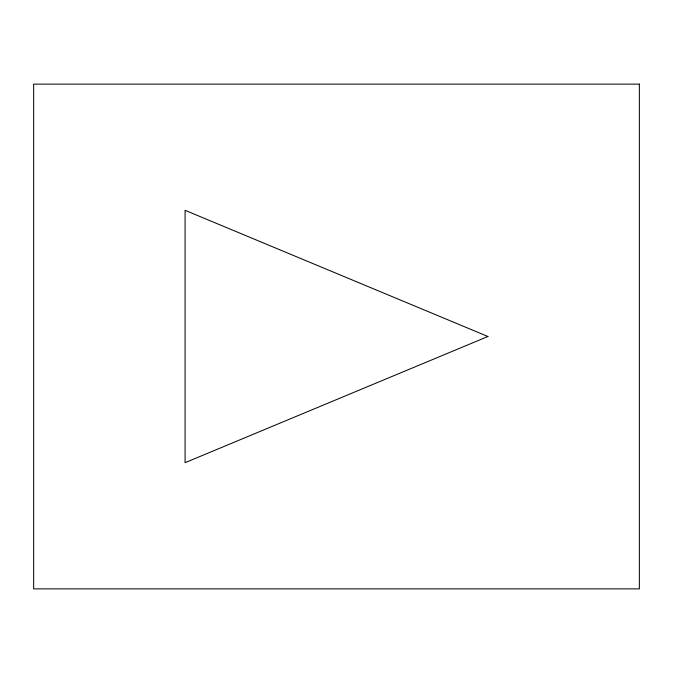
<?xml version="1.0" encoding="UTF-8"?>
<svg xmlns="http://www.w3.org/2000/svg" width="673" height="673" viewBox="0 0 673 673"><rect width="100%" height="100%" fill="white"/><g stroke="black" fill="none" stroke-linecap="round" stroke-linejoin="round"><path stroke-width="1.01" d="M487.925 336.5L185.075 462.688L185.075 210.312L487.925 336.5M639.35 84.125L33.65 84.125L33.65 588.875L639.35 588.875L639.35 84.125"/></g></svg>
